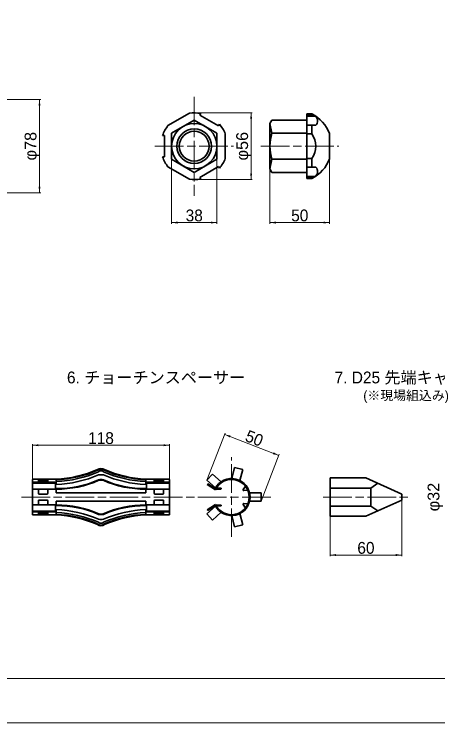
# Model space of a CAD drawing. Units: millimetres at full size, sheet at 1:2. Extents: x 2064 to 3746, y 986 to 2174.
# Drawn here: x 2528 to 2883, y 986 to 1580 of the extents above; entities that cross this region are included whole.
import ezdxf
from ezdxf.enums import TextEntityAlignment as Align

# ---------------------------------------------------------------- set-up
doc = ezdxf.new("R2010")
doc.units = ezdxf.units.MM
doc.header["$LTSCALE"] = 2
doc.linetypes.add('CHAIN', pattern=[18.5, 12, -1.5, 3.5, -1.5])
for name, color, linetype, lineweight in [('1外形線', 7, 'Continuous', 35), ('4中心線', 1, 'CHAIN', 15), ('6寸法線', 4, 'Continuous', 13), ('7 枠・タイトル', 7, 'Continuous', 13), ('Defpoints_2', 7, 'Continuous', 13)]:
    doc.layers.add(name, color=color, linetype=linetype, lineweight=lineweight)
doc.styles.add('ＭＳ Ｐゴシック', font='')
doc.styles.get('ＭＳ Ｐゴシック').set_extended_font_data('MS PGothic')

# ---------------------------------------------------------------- blocks, each defined once
blk = doc.blocks.new('filled_arrow')
at = {"color": 0, "linetype": 'Continuous', "lineweight": -2}
blk.add_solid([(7.5, 1.25), (0, 0), (7.5, -1.25)], dxfattribs=at)

msp = doc.modelspace()

# ---------------------------------------------------------------- linework, layer by layer
at = {"layer": '1外形線'}
for p, q in [((2657.222, 1486.644), (2675.222, 1497.036)), ((2660.222, 1480.293), (2679.222, 1491.262)), ((2679.222, 1491.262), (2698.222, 1480.293)), ((2683.928, 1495.474), (2684.685, 1496.785)), ((2699.516, 1486.474), (2683.928, 1495.474)), ((2744.367, 1491.262), (2742.67, 1488.323)), ((2744.367, 1491.262), (2773.67, 1491.262)), ((2773.67, 1496.323), (2773.67, 1442.323)), ((2773.67, 1496.323), (2777.67, 1496.323)), ((2773.67, 1495.868), (2778.57, 1495.868)), ((2773.67, 1494.608), (2780.739, 1494.608)), ((2777.67, 1495.868), (2777.67, 1496.323)), ((2699.516, 1486.474), (2700.273, 1487.785)), ((2742.67, 1488.323), (2742.67, 1450.323)), ((2742.67, 1488.323), (2744.367, 1480.293)), ((2773.67, 1486.868), (2781.214, 1486.868)), ((2777.67, 1479.715), (2777.67, 1486.868)), ((2660.222, 1480.293), (2660.222, 1458.353)), ((2698.222, 1480.293), (2698.222, 1458.353)), ((2705.222, 1479.715), (2705.222, 1458.931)), ((2744.367, 1480.293), (2773.67, 1480.293)), ((2773.67, 1479.715), (2777.67, 1479.715)), ((2792.67, 1479.892), (2792.67, 1458.754)), ((2654.222, 1478.323), (2652.708, 1478.323)), ((2654.222, 1478.323), (2654.222, 1460.323)), ((2654.222, 1460.323), (2652.708, 1460.323)), ((2660.222, 1458.353), (2679.222, 1447.384)), ((2679.222, 1447.384), (2698.222, 1458.353)), ((2742.67, 1450.323), (2744.367, 1458.353)), ((2744.367, 1458.353), (2773.67, 1458.353)), ((2773.67, 1458.931), (2777.67, 1458.931)), ((2777.67, 1451.778), (2777.67, 1458.931)), ((2675.222, 1441.61), (2657.222, 1452.003)), ((2683.928, 1443.172), (2699.516, 1452.172)), ((2699.516, 1452.172), (2700.273, 1450.861)), ((2744.367, 1447.384), (2742.67, 1450.323)), ((2773.67, 1451.778), (2781.214, 1451.778)), ((2744.367, 1447.384), (2773.67, 1447.384)), ((2773.67, 1444.038), (2780.739, 1444.038)), ((2683.928, 1443.172), (2684.685, 1441.861)), ((2773.67, 1442.778), (2778.57, 1442.778)), ((2773.67, 1442.323), (2777.67, 1442.323)), ((2777.67, 1442.323), (2777.67, 1442.778)), ((2713.089, 1200.092), (2710.748, 1190.726)), ((2713.089, 1200.092), (2719.88, 1198.394)), ((2598.364, 1197.828), (2598.265, 1197.77)), ((2599.264, 1196.628), (2598.868, 1196.397)), ((2603.26, 1196.397), (2602.864, 1196.628)), ((2603.863, 1197.77), (2603.764, 1197.828)), ((2694.561, 1194.503), (2689.841, 1189.334)), ((2694.561, 1194.503), (2701.69, 1187.994)), ((2719.88, 1198.394), (2717.539, 1189.028)), ((2543.564, 1189.728), (2543.564, 1160.728)), ((2563.564, 1190.228), (2544.064, 1190.228)), ((2548.564, 1190.228), (2548.564, 1187.728)), ((2556.564, 1188.728), (2548.564, 1188.728)), ((2556.564, 1190.228), (2556.564, 1187.728)), ((2563.564, 1189.728), (2563.564, 1185.736)), ((2563.564, 1189.728), (2563.564, 1186.928)), ((2563.648, 1188.23), (2563.564, 1188.226)), ((2638.564, 1190.228), (2658.064, 1190.228)), ((2638.564, 1189.728), (2638.564, 1185.736)), ((2645.564, 1190.228), (2645.564, 1187.728)), ((2645.564, 1188.728), (2653.564, 1188.728)), ((2653.564, 1190.228), (2653.564, 1187.728)), ((2658.564, 1189.728), (2658.564, 1160.728)), ((2689.841, 1189.334), (2696.97, 1182.825)), ((2793.117, 1191.328), (2823.117, 1191.328)), ((2793.117, 1191.328), (2793.117, 1159.128)), ((2823.117, 1191.328), (2853.117, 1177.728)), ((2562.213, 1187.728), (2544.364, 1187.728)), ((2562.132, 1186.928), (2544.364, 1186.928)), ((2563.026, 1186.928), (2563.026, 1181.728)), ((2563.564, 1186.928), (2563.564, 1185.736)), ((2563.564, 1182.428), (2563.564, 1181.728)), ((2638.564, 1182.428), (2638.564, 1181.728)), ((2639.102, 1186.928), (2639.102, 1181.728)), ((2639.364, 1187.728), (2657.764, 1187.728)), ((2639.364, 1186.928), (2657.764, 1186.928)), ((2690.537, 1186.417), (2690.153, 1185.831)), ((2697.002, 1181.34), (2690.153, 1185.831)), ((2696.72, 1182.362), (2690.537, 1186.417)), ((2697.693, 1182.679), (2701.538, 1182.671)), ((2722.045, 1184.464), (2720.267, 1181.521)), ((2793.117, 1182.721), (2827.117, 1182.721)), ((2827.117, 1182.721), (2833.117, 1186.794)), ((2827.117, 1182.721), (2827.117, 1167.734)), ((2563.564, 1181.728), (2543.564, 1181.728)), ((2548.564, 1180.928), (2548.564, 1178.528)), ((2555.764, 1181.728), (2549.364, 1181.728)), ((2555.764, 1177.728), (2549.364, 1177.728)), ((2556.564, 1180.928), (2556.564, 1178.528)), ((2563.564, 1181.728), (2563.564, 1178.728)), ((2563.564, 1178.728), (2638.564, 1178.728)), ((2638.564, 1181.728), (2658.564, 1181.728)), ((2638.564, 1181.728), (2638.564, 1178.728)), ((2645.564, 1180.928), (2645.564, 1178.528)), ((2646.364, 1181.728), (2652.764, 1181.728)), ((2646.364, 1177.728), (2652.764, 1177.728)), ((2653.564, 1180.928), (2653.564, 1178.528)), ((2697.692, 1181.979), (2701.537, 1181.971)), ((2720.766, 1180.666), (2724.098, 1181.027)), ((2725.581, 1178.728), (2735.235, 1178.728)), ((2735.235, 1178.728), (2735.235, 1171.728)), ((2853.117, 1177.728), (2853.117, 1172.728)), ((2548.564, 1169.528), (2548.564, 1171.928)), ((2555.764, 1172.728), (2549.364, 1172.728)), ((2556.564, 1169.528), (2556.564, 1171.928)), ((2563.564, 1171.728), (2638.564, 1171.728)), ((2563.564, 1171.728), (2563.564, 1168.028)), ((2638.564, 1171.728), (2638.564, 1168.028)), ((2645.564, 1169.528), (2645.564, 1171.928)), ((2646.364, 1172.728), (2652.764, 1172.728)), ((2653.564, 1169.528), (2653.564, 1171.928)), ((2725.581, 1171.728), (2735.235, 1171.728)), ((2853.117, 1172.728), (2823.117, 1159.128)), ((2563.564, 1168.728), (2543.564, 1168.728)), ((2555.764, 1168.728), (2549.364, 1168.728)), ((2563.026, 1163.528), (2563.026, 1168.728)), ((2563.564, 1164.72), (2563.564, 1160.728)), ((2638.564, 1168.728), (2658.564, 1168.728)), ((2638.564, 1164.72), (2638.564, 1160.728)), ((2639.102, 1163.528), (2639.102, 1168.728)), ((2646.364, 1168.728), (2652.764, 1168.728)), ((2689.841, 1161.122), (2696.97, 1167.631)), ((2697.002, 1169.116), (2690.153, 1164.625)), ((2690.537, 1164.039), (2690.153, 1164.625)), ((2696.72, 1168.094), (2690.537, 1164.039)), ((2697.692, 1168.477), (2701.537, 1168.485)), ((2697.693, 1167.777), (2701.538, 1167.785)), ((2722.045, 1165.992), (2720.267, 1168.935)), ((2720.766, 1169.79), (2724.098, 1169.429)), ((2793.117, 1167.734), (2827.117, 1167.734)), ((2827.117, 1167.734), (2833.117, 1163.661)), ((2563.564, 1160.228), (2544.064, 1160.228)), ((2562.181, 1163.528), (2544.364, 1163.528)), ((2562.311, 1162.728), (2544.364, 1162.728)), ((2548.564, 1162.728), (2548.564, 1160.228)), ((2556.564, 1161.728), (2548.564, 1161.728)), ((2556.564, 1162.728), (2556.564, 1160.228)), ((2638.564, 1160.228), (2658.064, 1160.228)), ((2639.364, 1163.528), (2657.764, 1163.528)), ((2639.364, 1162.728), (2657.764, 1162.728)), ((2645.564, 1162.728), (2645.564, 1160.228)), ((2645.564, 1161.728), (2653.564, 1161.728)), ((2653.564, 1162.728), (2653.564, 1160.228)), ((2694.561, 1155.953), (2689.841, 1161.122)), ((2694.561, 1155.953), (2701.69, 1162.462)), ((2713.089, 1150.364), (2710.748, 1159.73)), ((2719.88, 1152.062), (2717.539, 1161.428)), ((2793.117, 1159.128), (2823.117, 1159.128)), ((2599.264, 1153.828), (2598.868, 1154.059)), ((2603.26, 1154.059), (2602.864, 1153.828)), ((2713.089, 1150.364), (2719.88, 1152.062))]:
    msp.add_line(p, q, dxfattribs=at)
for radius in [19, 14.5, 12.5]:
    msp.add_circle((2679.222, 1469.323), radius, dxfattribs=at)
for centre, radius, start, end in [((2679.222, 1469.323), 28, 78.74934, 98.21321), ((2764.593, 1469.323), 30, 20.62761, 64.15807), ((2777.169, 1490.505), 5.439, 318.04281, 48.97274), ((2679.222, 1469.323), 28, 141.78679, 161.25066), ((2679.222, 1469.323), 28, 21.78679, 41.25066), ((2778.896, 1469.323), 36.23, 162.37535, 197.62465), ((2764.026, 1469.323), 17.151, 322.70509, 37.29491), ((2679.222, 1469.323), 28, 198.74934, 218.21321), ((2679.222, 1469.323), 28, 318.74934, 338.21321), ((2764.593, 1469.323), 30, 295.84193, 339.37239), ((2777.169, 1448.141), 5.439, 311.02726, 41.95719), ((2679.222, 1469.323), 28, 261.78679, 281.25066), ((2559.521, 1286.055), 95.912, 272.416, 293.6945), ((2559.521, 1286.055), 96.412, 272.416, 293.6945), ((2559.521, 1286.055), 97.912, 272.416, 293.6945), ((2601.064, 1194.228), 5, 53.1301, 126.8699), ((2601.064, 1194.228), 5, 53.1301, 126.8699), ((2601.064, 1194.228), 4.5, 53.1301, 126.8699), ((2601.064, 1194.228), 4.5, 53.1301, 126.8699), ((2601.064, 1185.228), 8.754, 76.79325, 103.20675), ((2601.064, 1194.228), 3, 53.1301, 126.8699), ((2601.064, 1194.228), 3, 53.1301, 126.8699), ((2642.607, 1286.055), 97.912, 246.3055, 267.584), ((2642.607, 1286.055), 96.412, 246.3055, 267.584), ((2642.607, 1286.055), 95.912, 246.3055, 267.584), ((2544.064, 1189.728), 0.5, 90, 180), ((2565.067, 1264.728), 82.813, 268.95342, 294.39429), ((2558.804, 1289.446), 103.82, 272.62782, 292.81684), ((2565.067, 1264.728), 82.313, 268.95342, 294.39429), ((2601.112, 1180.306), 9.676, 78.35898, 102.2162), ((2601.112, 1180.306), 9.176, 78.35898, 102.2162), ((2601.064, 1185.228), 4.754, 76.79325, 103.20675), ((2637.061, 1264.728), 82.813, 245.60571, 271.04658), ((2643.324, 1289.446), 103.82, 247.18316, 267.37218), ((2637.061, 1264.728), 82.313, 245.60571, 271.04658), ((2658.064, 1189.728), 0.5, 0, 90), ((2710.481, 1175.228), 15.5, 207.40198, 152.59802), ((2710.481, 1175.228), 14.8, 204.39035, 155.60965), ((2544.364, 1186.928), 0.8, 90, 180), ((2544.364, 1186.128), 0.8, 90, 180), ((2562.226, 1186.928), 0.8, 0, 90), ((2562.226, 1186.128), 0.8, 0, 90), ((2639.902, 1186.928), 0.8, 90, 180), ((2639.902, 1186.128), 0.8, 90, 180), ((2657.764, 1186.928), 0.8, 0, 90), ((2657.764, 1186.128), 0.8, 0, 90), ((2701.538, 1182.321), 0.35, 269.75713, 90), ((2549.364, 1180.928), 0.8, 90, 180), ((2549.364, 1178.528), 0.8, 180, 270), ((2555.764, 1180.928), 0.8, 0, 90), ((2555.764, 1178.528), 0.8, 270, 0), ((2646.364, 1180.928), 0.8, 90, 180), ((2646.364, 1178.528), 0.8, 180, 270), ((2652.764, 1180.928), 0.8, 0, 90), ((2652.764, 1178.528), 0.8, 270, 0), ((2720.642, 1181.167), 0.516, 136.6958, 283.91413), ((2549.364, 1171.928), 0.8, 90, 180), ((2555.764, 1171.928), 0.8, 0, 90), ((2646.364, 1171.928), 0.8, 90, 180), ((2652.764, 1171.928), 0.8, 0, 90), ((2544.364, 1164.328), 0.8, 180, 270), ((2549.364, 1169.528), 0.8, 180, 270), ((2555.764, 1169.528), 0.8, 270, 0), ((2562.226, 1164.328), 0.8, 270, 0), ((2565.067, 1085.728), 82.813, 65.60571, 91.04658), ((2565.067, 1085.728), 82.313, 65.60571, 91.04658), ((2558.804, 1061.01), 103.82, 67.18316, 87.37218), ((2637.061, 1085.728), 82.813, 88.95342, 114.39429), ((2643.324, 1061.01), 103.82, 92.62782, 112.81684), ((2637.061, 1085.728), 82.313, 88.95342, 114.39429), ((2639.902, 1164.328), 0.8, 180, 270), ((2646.364, 1169.528), 0.8, 180, 270), ((2652.764, 1169.528), 0.8, 270, 0), ((2657.764, 1164.328), 0.8, 270, 0), ((2701.538, 1168.135), 0.35, 270, 90.24287), ((2720.642, 1169.289), 0.516, 76.08587, 223.3042), ((2544.364, 1163.528), 0.8, 180, 270), ((2544.064, 1160.728), 0.5, 180, 270), ((2562.226, 1163.528), 0.8, 270, 0), ((2559.521, 1064.401), 95.912, 66.3055, 87.584), ((2559.521, 1064.401), 96.412, 66.3055, 87.584), ((2559.521, 1064.401), 97.912, 66.3055, 87.584), ((2601.112, 1170.15), 9.676, 257.7838, 281.64102), ((2601.112, 1170.15), 9.176, 257.7838, 281.64102), ((2642.607, 1064.401), 97.912, 92.416, 113.6945), ((2642.607, 1064.401), 96.412, 92.416, 113.6945), ((2642.607, 1064.401), 95.912, 92.416, 113.6945), ((2639.902, 1163.528), 0.8, 180, 270), ((2657.764, 1163.528), 0.8, 270, 0), ((2658.064, 1160.728), 0.5, 270, 0), ((2601.064, 1156.228), 4.5, 233.1301, 306.8699), ((2601.064, 1165.228), 8.754, 256.79325, 283.20675), ((2601.064, 1156.228), 3, 233.1301, 306.8699), ((2601.064, 1156.228), 5, 233.1301, 306.8699)]:
    msp.add_arc(centre, radius, start, end, dxfattribs=at)
at = {"layer": '4中心線'}
for p, q in [((2679.222, 1510.823), (2679.222, 1427.823)), ((2646.292, 1469.323), (2712.151, 1469.323)), ((2735.109, 1469.323), (2800.298, 1469.323)), ((2710.481, 1141.753), (2710.481, 1208.702)), ((2534.344, 1175.228), (2744.362, 1175.228)), ((2787.336, 1175.228), (2859.707, 1175.228))]:
    msp.add_line(p, q, dxfattribs=at)
at = {"layer": '6寸法線'}
for p, q in [((2496.598, 1508.337), (2550.516, 1508.337)), ((2549.516, 1508.337), (2549.516, 1430.309)), ((2679.284, 1497.323), (2727.882, 1497.323)), ((2726.882, 1497.323), (2726.882, 1441.323)), ((2660.222, 1458.291), (2660.222, 1404.296)), ((2698.222, 1458.291), (2698.222, 1404.296)), ((2792.67, 1458.692), (2792.67, 1404.296)), ((2742.67, 1450.261), (2742.67, 1404.296)), ((2679.284, 1441.323), (2727.882, 1441.323)), ((2496.598, 1430.309), (2550.516, 1430.309)), ((2660.222, 1405.296), (2698.222, 1405.296)), ((2742.67, 1405.296), (2792.67, 1405.296)), ((2689.863, 1189.392), (2705.102, 1228.682)), ((2704.74, 1227.75), (2750.134, 1210.144)), ((2543.564, 1189.79), (2543.564, 1219.662)), ((2543.564, 1218.662), (2658.564, 1218.662)), ((2658.564, 1189.79), (2658.564, 1219.662)), ((2735.257, 1171.786), (2750.496, 1211.076)), ((2853.117, 1172.665), (2853.117, 1125.645)), ((2793.117, 1159.215), (2793.117, 1125.645)), ((2793.117, 1126.645), (2853.117, 1126.645))]:
    msp.add_line(p, q, dxfattribs=at)
at = {"layer": '7 枠・タイトル'}
msp.add_line((3690.088, 1023.214), (2119.392, 1023.214), dxfattribs=at)
at = {"layer": 'Defpoints_2'}
msp.add_lwpolyline([(2063.74, 985.99), (3745.74, 985.99), (3745.74, 2173.99), (2063.74, 2173.99)], close=True, dxfattribs=at)

# ---------------------------------------------------------------- block references
at = {"layer": '6寸法線', "xscale": 0.667, "yscale": 0.667}
for p, rotation in [((2549.516, 1508.337), 270), ((2726.882, 1497.323), 270), ((2726.882, 1441.323), 90), ((2549.516, 1430.309), 90), ((2698.222, 1405.296), 180), ((2792.67, 1405.296), 180), ((2704.74, 1227.75), 338.8), ((2658.564, 1218.662), 180), ((2750.134, 1210.144), 158.8), ((2853.117, 1126.645), 180)]:
    msp.add_blockref('filled_arrow', p, dxfattribs=dict(at, rotation=rotation))
for p in [(2660.222, 1405.296), (2742.67, 1405.296), (2543.564, 1218.662), (2793.117, 1126.645)]:
    msp.add_blockref('filled_arrow', p, dxfattribs=at)

# ---------------------------------------------------------------- texts
at = {"layer": '6寸法線', "style": 'ＭＳ Ｐゴシック', "width": 1.05}
for s, p in [('φ78', (2542.011, 1469.323)), ('φ56', (2719.376, 1469.323)), ('φ32', (2879.773, 1175.228))]:
    msp.add_text(s, height=9.897, rotation=90, dxfattribs=at).set_placement(p, align=Align.MIDDLE_CENTER)
at = {"layer": '6寸法線', "style": 'ＭＳ Ｐゴシック'}
for s, p in [('38', (2679.222, 1411.296)), ('50', (2767.67, 1411.296)), ('118', (2601.064, 1224.662)), ('60', (2823.117, 1132.645))]:
    msp.add_text(s, height=9.897, dxfattribs=at).set_placement(p, align=Align.MIDDLE_CENTER)
msp.add_text('50', height=9.897, rotation=338.801, dxfattribs=at).set_placement((2729.607, 1224.541), align=Align.MIDDLE_CENTER)
at = {"layer": '7 枠・タイトル', "style": 'ＭＳ Ｐゴシック'}
for s, height, p in [('6. チョーチンスペーサー', 9.897, (2572.558, 1267.563)), ('7. D25 先端キャップ', 9.897, (2796.872, 1267.563)), ('(※現場組込み)', 7.918, (2820.919, 1254.089))]:
    msp.add_text(s, height=height, dxfattribs=at).set_placement(p, align=Align.BOTTOM_LEFT)

doc.saveas('drawing.dxf')
